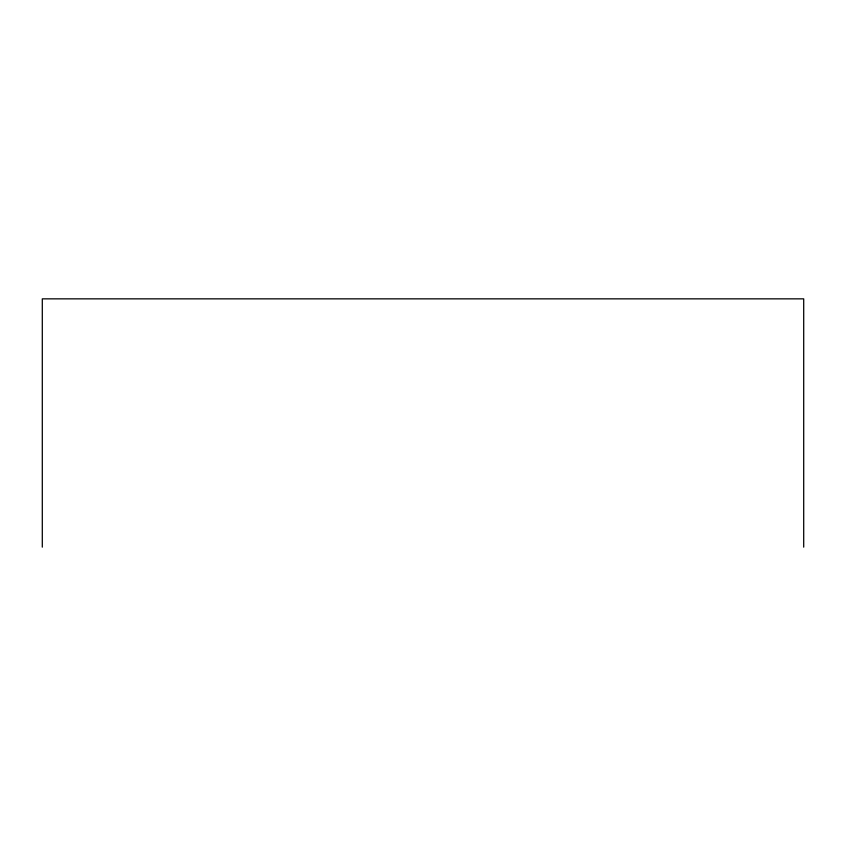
<?xml version="1.0" encoding="UTF-8"?>
<svg xmlns="http://www.w3.org/2000/svg" width="846" height="846" viewBox="0 0 846 846"><rect width="100%" height="100%" fill="white"/><g stroke="black" fill="none" stroke-linecap="round" stroke-linejoin="round"><path stroke-width="1.27" d="M803.7 547.151L803.7 298.85L42.3 298.85L42.3 547.151"/></g></svg>
